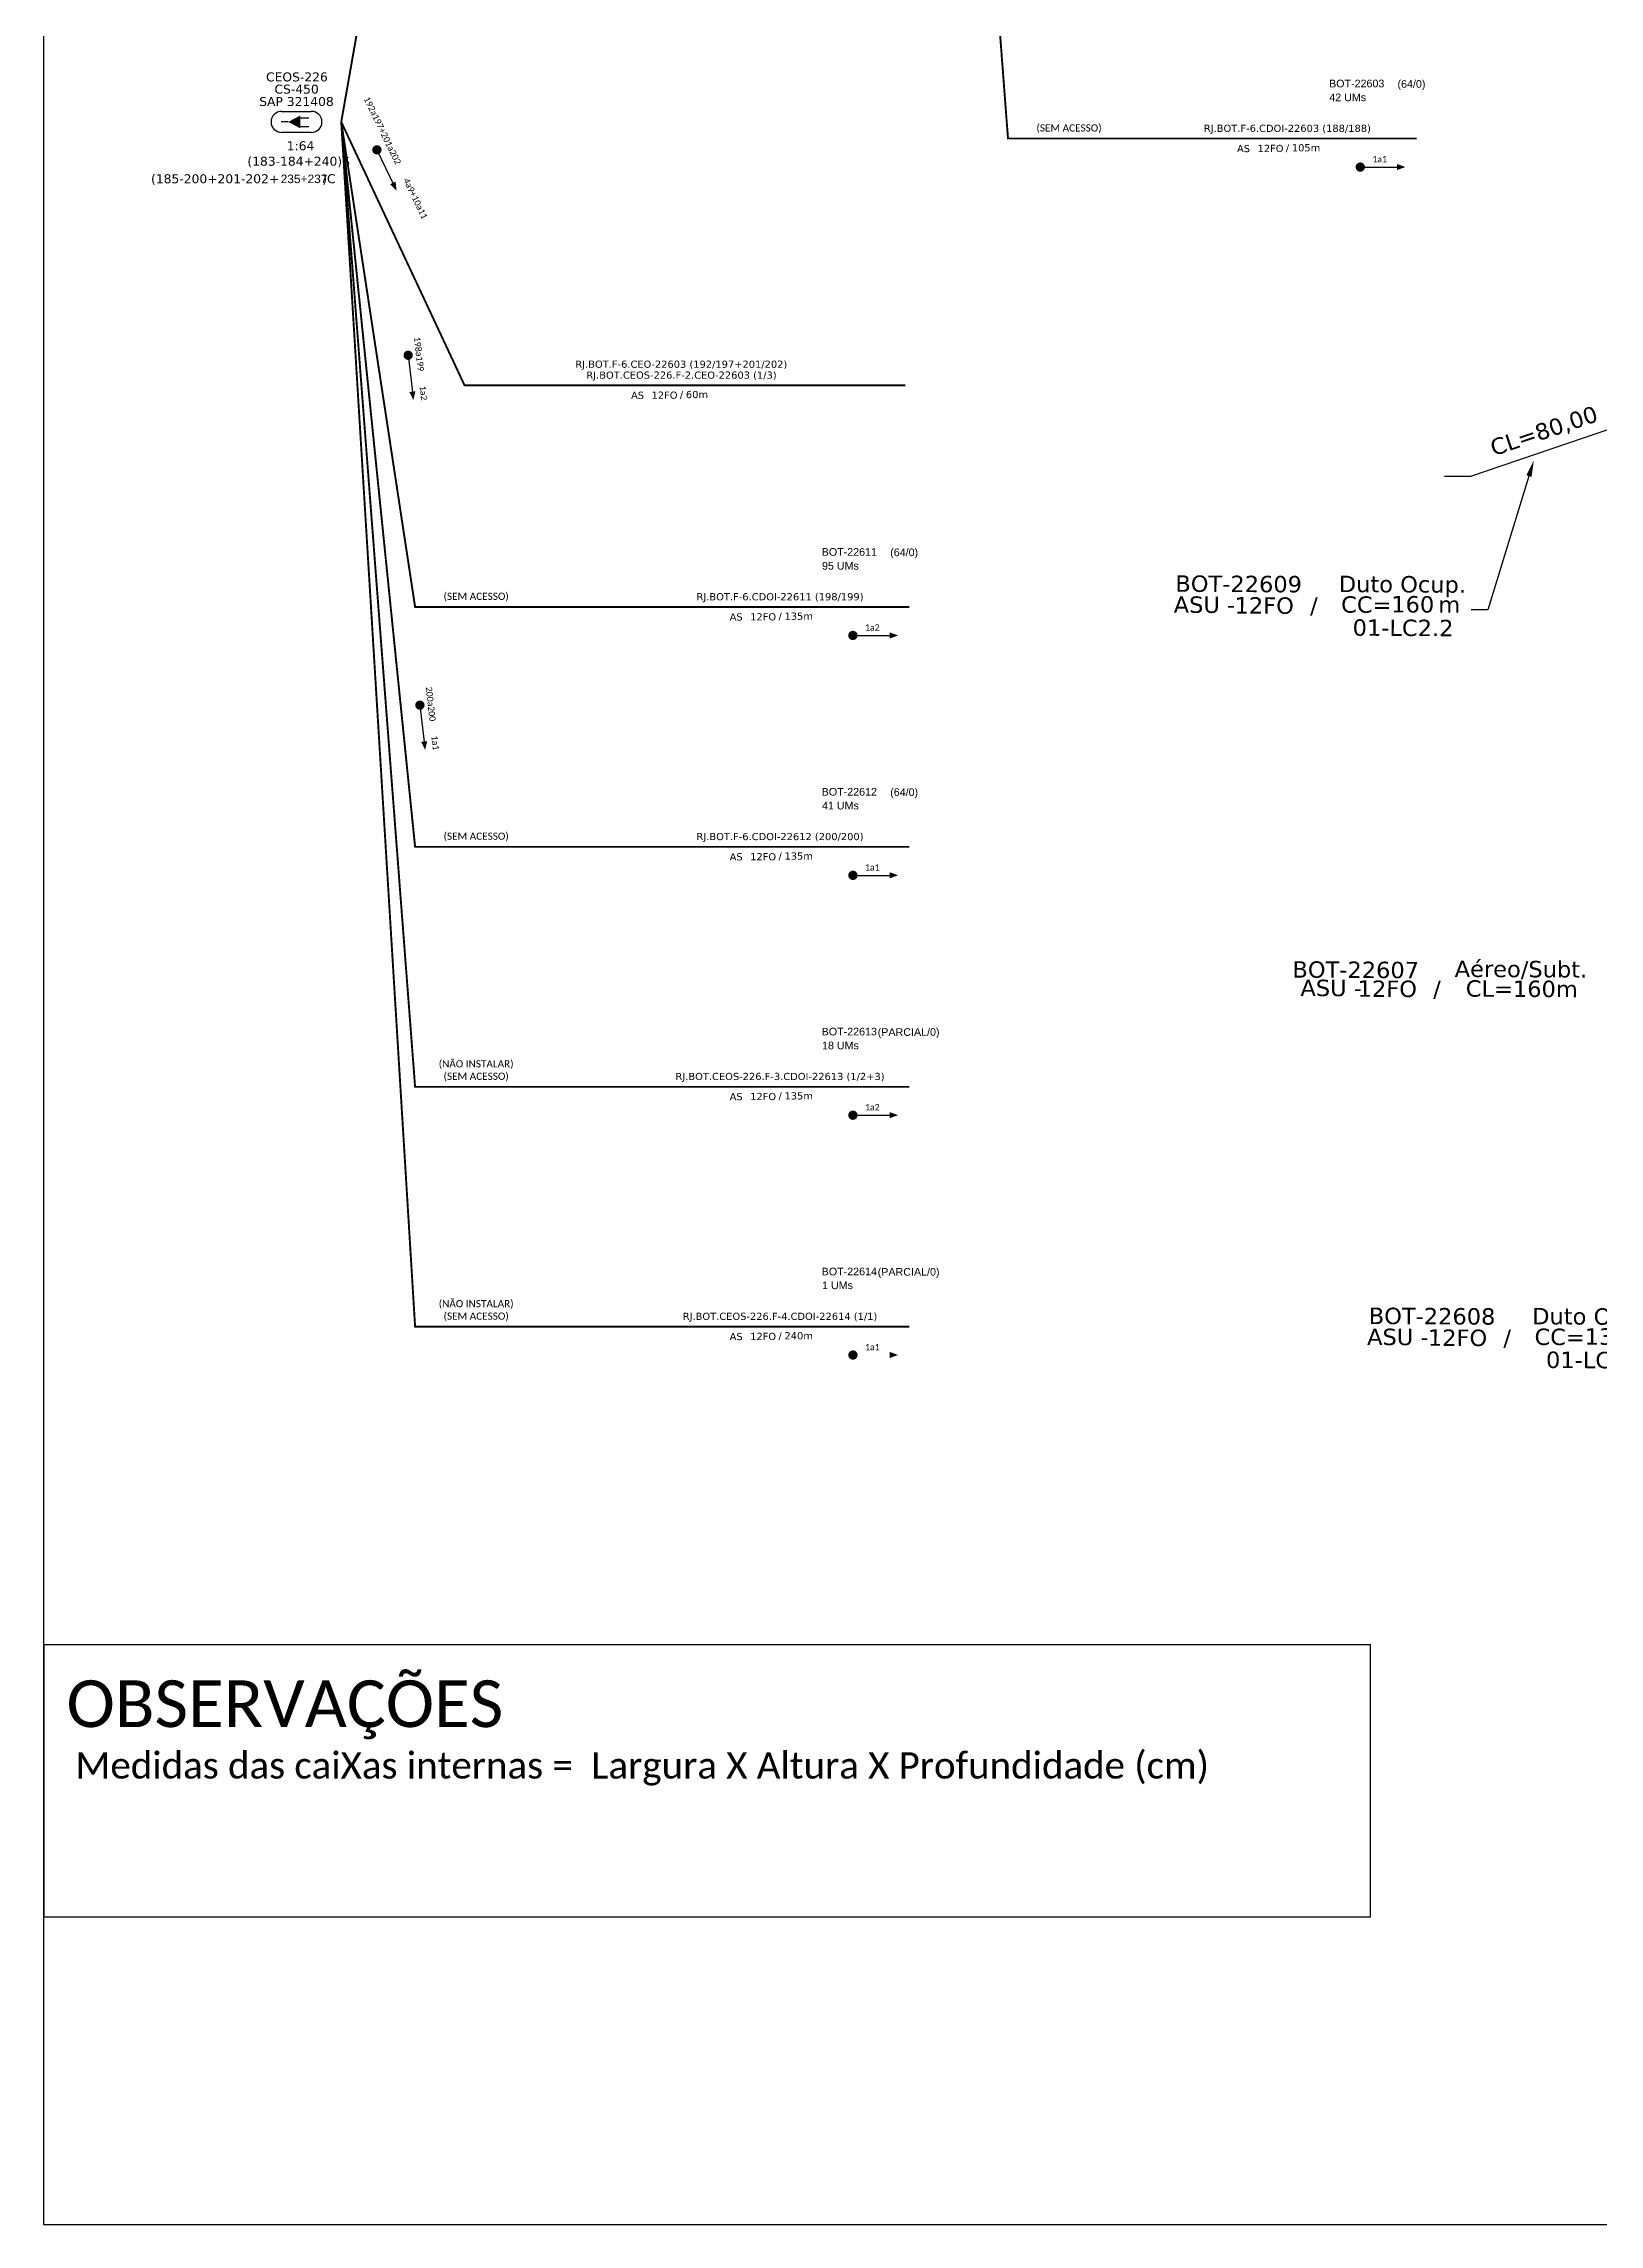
# Model space of a CAD drawing. Extents: x -89 to 749, y 705 to 1299.
# Drawn here: x -89.3 to 147.7, y 705 to 1037.4 of the extents above; entities that cross this region are included whole.
import ezdxf
from ezdxf import colors
from ezdxf.entities.mleader import LeaderData, LeaderLine
from ezdxf.enums import TextEntityAlignment as Align
from ezdxf.math import Vec2, Vec3

# ---------------------------------------------------------------- set-up
doc = ezdxf.new("R2010")
doc.units = 0
doc.layers.add("20.0-LEGENDA DOS CDO'S", color=1, linetype='Continuous', lineweight=0)
doc.layers.add('40.1-ETIQUETAS', color=1, linetype='Continuous', lineweight=20)
for name, color, linetype in [('20.4-CEOS', 1, 'Continuous'), ('CAP a instalar', 1, 'Continuous'), ('celulas gpon', 7, 'Continuous'), ('label_cabos', 7, 'Continuous'), ('Legenda', 1, 'Continuous'), ('SETA', 7, 'Continuous')]:
    doc.layers.add(name, color=color, linetype=linetype)
doc.layers.add('EXTRA', color=50, linetype='Continuous', plot=False)
doc.styles.add('ARIAL', font='arial.ttf')
doc.styles.add('siredit', font='verdana.ttf')
doc.styles.get("Standard").update_dxf_attribs({"font": 'arial.ttf'})
doc.styles.add('WMF-Calibri0', font='calibri.ttf')
doc.linetypes.add('FENCELINE1', pattern='A,0.25,-0.1,[133,ltypeshp.shx,S=0.1,R=0,X=-0.1,Y=0],-0.1,1', length=1.45)

# ---------------------------------------------------------------- blocks, each defined once
blk = doc.blocks.new('Inst CB DT OCUP CFOA-SM-ASU-120-S-12')
at = {"layer": 'label_cabos', "color": 0, "style": 'siredit'}
for tag, flags, p in [('ID_ATIVIDADE', 3, (1.31, 2.67)), ('FATOR', 1, (11.56, 2.55))]:
    blk.add_attdef(tag, text='', height=1, rotation=359.69, dxfattribs=dict(at, flags=flags)).set_placement(p, align=Align.MIDDLE_CENTER)
for tag, p in [('DESTINO_CABO', (3.13, 1.26)), ('TIPO_CABO', (13.11, 1.24)), ('TIPO_CABO', (1.26, 0)), ('CABO', (4.69, -0.05)), ('/', (7.71, -0.05)), ('LANCE', (10.91, 0)), ('UND', (15.96, 0)), ('FID', (13.15, -1.41))]:
    blk.add_attdef(tag, text='', height=1, rotation=359.69, dxfattribs=at).set_placement(p, align=Align.MIDDLE_CENTER)
blk.add_attdef('QTDE', (12.43, -0.47), '', height=1, rotation=359.69, dxfattribs=at)
blk = doc.blocks.new('LEGENDA DOS CABOS')
at = {"layer": 'EXTRA', "color": 0, "style": 'siredit'}
for tag, p in [('ID', (4.6, 0.97)), ('XX', (9.03, 0.97))]:
    blk.add_attdef(tag, text='', height=0.48, rotation=359.69, dxfattribs=at).set_placement(p, align=Align.MIDDLE_CENTER)
at = {"layer": 'Legenda', "color": 0, "style": 'siredit'}
for tag, p in [('TIPO_CABO', (1.31, 0)), ('CABO', (4.69, -0.05)), ('/', (6.81, -0.05)), ('METROS', (10.03, -0.05))]:
    blk.add_attdef(tag, text='', height=0.8, rotation=359.69, dxfattribs=at).set_placement(p, align=Align.MIDDLE_CENTER)

msp = doc.modelspace()

# ---------------------------------------------------------------- linework, layer by layer
msp.add_lwpolyline([(-89.32, 705.02), (749.25, 705.02), (749.25, 1299.02), (-89.32, 1299.02), (-89.32, 705.02)])
at = {"color": 7, "const_width": 0.706}
for points in [[(-38.7, 1021.51, -1), (-38.39, 1020.88, -1)], [(110.9, 1018.57, 1), (111.61, 1018.57, 1)], [(-33.83, 990.24, 1), (-33.75, 989.54, 1)], [(33.61, 947.19, 1), (34.32, 947.19, 1)], [(-32.04, 936.91, 1), (-31.96, 936.21, 1)], [(33.61, 910.63, 1), (34.32, 910.63, 1)], [(33.61, 874.07, 1), (34.32, 874.07, 1)], [(33.61, 837.52, 1), (34.32, 837.52, 1)]]:
    msp.add_lwpolyline(points, format="xyb", close=True, dxfattribs=at)
at = {"color": 7}
msp.add_lwpolyline([(-89.24, 793.42), (112.74, 793.42), (112.74, 751.85), (-89.24, 751.85)], close=True, dxfattribs=at)
at = {"layer": '20.4-CEOS', "color": 5}
for p, q in [((-53.07, 1027.07), (-48.54, 1027.07)), ((-48.54, 1023.85), (-53.07, 1023.85))]:
    msp.add_line(p, q, dxfattribs=at)
for points in [[(-52.05, 1025.46), (-53.14, 1025.46)], [(-50.27, 1026.1), (-48.9, 1026.1)], [(-50.27, 1024.76), (-48.9, 1024.76)]]:
    msp.add_lwpolyline(points, dxfattribs=at)
msp.add_lwpolyline([(-52.05, 1025.46, 0, 1.99, 0), (-50.19, 1025.46, 1.99, 1.99, 0)], format="xyseb", dxfattribs=at)
for centre, start, end in [((-53.07, 1025.46), 90, 270), ((-48.54, 1025.46), 270, 90)]:
    msp.add_arc(centre, 1.61, start, end, dxfattribs=at)
at = {"layer": 'CAP a instalar', "color": 5, "linetype": 'FENCELINE1', "ltscale": 7, "const_width": 0.292}
msp.add_lwpolyline([(-43.98, 1025.46), (-25.2, 1132.11)], dxfattribs=at)
at = {"layer": 'CAP a instalar', "color": 7, "linetype": 'FENCELINE1', "ltscale": 7, "const_width": 0.292}
for points in [[(49.29, 1132.11), (57.59, 1022.93), (119.83, 1022.93)], [(41.94, 985.32), (-25.2, 985.32), (-43.98, 1025.46)], [(-43.98, 1025.46), (-32.73, 951.54), (42.54, 951.54)], [(-43.98, 1025.46), (-32.73, 914.98), (42.54, 914.98)], [(-43.98, 1025.46), (-32.73, 841.84), (42.54, 841.84)], [(-43.98, 1025.46), (-32.73, 878.39), (42.54, 878.39)]]:
    msp.add_lwpolyline(points, dxfattribs=at)
at = {"layer": 'CAP a instalar', "color": 7, "ltscale": 5}
msp.add_lwpolyline([(235.51, 821.41), (234.84, 829.38), (214.1, 876.27), (178.82, 950.78), (168.15, 973.35, 0.381434), (152.82, 979.84), (128.05, 971.41), (124.07, 971.41)], format="xyb", dxfattribs=at)
at = {"layer": 'SETA', "color": 7}
for points in [[(-38.54, 1021.2), (-35.9, 1015.73)], [(111.25, 1018.57), (117.32, 1018.57)], [(-33.79, 989.89), (-33.1, 983.86)], [(33.97, 947.19), (40.04, 947.19)], [(-32, 936.56), (-31.3, 930.54)], [(33.97, 910.63), (40.04, 910.63)], [(33.97, 874.07), (40.04, 874.07)]]:
    msp.add_lwpolyline(points, dxfattribs=at)
for points in [[(116.83, 1019.05), (118.13, 1018.58), (116.83, 1018.11)], [(-36.55, 1015.96), (-35.56, 1015), (-35.7, 1016.37)], [(-32.68, 984.4), (-32.99, 983.06), (-33.61, 984.29)], [(39.55, 947.67), (40.84, 947.19), (39.55, 946.72)], [(-30.88, 931.07), (-31.2, 929.74), (-31.81, 930.97)], [(39.55, 911.11), (40.84, 910.64), (39.55, 910.17)], [(39.55, 874.55), (40.84, 874.08), (39.55, 873.61)], [(39.55, 838), (40.84, 837.53), (39.55, 837.06)]]:
    msp.add_solid(points, dxfattribs=at)

# ---------------------------------------------------------------- block references
at = {"layer": 'label_cabos', "color": 0, "lineweight": 0}
ref = msp.add_blockref('Inst CB DT OCUP CFOA-SM-ASU-120-S-12', (84.9, 951.89), dxfattribs=dict(at, xscale=2.5, yscale=2.5, zscale=2.5))
ref.add_attrib('DESTINO_CABO', 'BOT-22609', dxfattribs={"color": 0, "height": 2.5, "rotation": 359.69, "style": 'siredit'}).set_placement((92.73, 955.05), align=Align.MIDDLE_CENTER)
ref.add_attrib('CABO', '12FO', dxfattribs={"color": 0, "height": 2.5, "rotation": 359.69, "style": 'siredit'}).set_placement((96.62, 951.76), align=Align.MIDDLE_CENTER)
ref.add_attrib('TIPO_CABO', 'Duto Ocup.', dxfattribs={"color": 0, "height": 2.5, "rotation": 359.69, "style": 'siredit'}).set_placement((117.67, 955), align=Align.MIDDLE_CENTER)
ref.add_attrib('/', '/', dxfattribs={"color": 0, "height": 2.5, "rotation": 359.69, "style": 'siredit'}).set_placement((104.19, 951.76), align=Align.MIDDLE_CENTER)
ref.add_attrib('TIPO_CABO', 'ASU - ', dxfattribs={"color": 0, "height": 2.5, "rotation": 359.69, "style": 'siredit'}).set_placement((88.06, 951.88), align=Align.MIDDLE_CENTER)
ref.add_attrib('FID', '01-LC2.2', dxfattribs={"color": 0, "height": 2.5, "rotation": 359.69, "style": 'siredit'}).set_placement((117.77, 948.36), align=Align.MIDDLE_CENTER)
ref.add_attrib('LANCE', 'CC=', dxfattribs={"color": 0, "height": 2.5, "rotation": 359.69, "style": 'siredit'}).set_placement((112.17, 951.9), align=Align.MIDDLE_CENTER)
ref.add_attrib('QTDE', '160', (115.97, 950.71), dxfattribs={"color": 0, "height": 2.5, "rotation": 359.69, "style": 'siredit'})
ref.add_attrib('UND', 'm', dxfattribs={"color": 0, "height": 2.5, "rotation": 359.69, "style": 'siredit'}).set_placement((124.81, 951.9), align=Align.MIDDLE_CENTER)
ref = msp.add_blockref('LEGENDA DOS CABOS', (99.97, 892.16), dxfattribs=dict(at, xscale=2.5, yscale=2.5, zscale=2.5))
ref.add_attrib('ID', 'BOT-22607', dxfattribs={"color": 0, "height": 2.5, "rotation": 359.69, "style": 'siredit'}).set_placement((110.56, 896.24), align=Align.MIDDLE_CENTER)
ref.add_attrib('CABO', '12FO', dxfattribs={"color": 0, "height": 2.5, "rotation": 359.69, "style": 'siredit'}).set_placement((115.37, 893.35), align=Align.MIDDLE_CENTER)
ref.add_attrib('METROS', 'CL=160m', dxfattribs={"color": 0, "height": 2.5, "rotation": 359.69, "style": 'siredit'}).set_placement((135.86, 893.35), align=Align.MIDDLE_CENTER)
ref.add_attrib('XX', 'Aéreo/Subt.', dxfattribs={"color": 0, "height": 2.5, "rotation": 359.69, "style": 'siredit'}).set_placement((135.73, 896.35), align=Align.MIDDLE_CENTER)
ref.add_attrib('/', '/', dxfattribs={"color": 0, "height": 2.5, "rotation": 359.69, "style": 'siredit'}).set_placement((122.94, 893.35), align=Align.MIDDLE_CENTER)
ref.add_attrib('TIPO_CABO', 'ASU -', dxfattribs={"color": 0, "height": 2.5, "rotation": 359.69, "style": 'siredit'}).set_placement((106.82, 893.47), align=Align.MIDDLE_CENTER)
ref = msp.add_blockref('Inst CB DT OCUP CFOA-SM-ASU-120-S-12', (114.36, 840.29), dxfattribs=dict(at, xscale=2.5, yscale=2.5, zscale=2.5))
ref.add_attrib('DESTINO_CABO', 'BOT-22608', dxfattribs={"color": 0, "height": 2.5, "rotation": 359.69, "style": 'siredit'}).set_placement((122.19, 843.45), align=Align.MIDDLE_CENTER)
ref.add_attrib('CABO', '12FO', dxfattribs={"color": 0, "height": 2.5, "rotation": 359.69, "style": 'siredit'}).set_placement((126.07, 840.16), align=Align.MIDDLE_CENTER)
ref.add_attrib('TIPO_CABO', 'Duto Ocup.', dxfattribs={"color": 0, "height": 2.5, "rotation": 359.69, "style": 'siredit'}).set_placement((147.13, 843.4), align=Align.MIDDLE_CENTER)
ref.add_attrib('/', '/', dxfattribs={"color": 0, "height": 2.5, "rotation": 359.69, "style": 'siredit'}).set_placement((133.64, 840.16), align=Align.MIDDLE_CENTER)
ref.add_attrib('TIPO_CABO', 'ASU - ', dxfattribs={"color": 0, "height": 2.5, "rotation": 359.69, "style": 'siredit'}).set_placement((117.52, 840.28), align=Align.MIDDLE_CENTER)
ref.add_attrib('FID', '01-LC2.1', dxfattribs={"color": 0, "height": 2.5, "rotation": 359.69, "style": 'siredit'}).set_placement((147.23, 836.76), align=Align.MIDDLE_CENTER)
ref.add_attrib('LANCE', 'CC=', dxfattribs={"color": 0, "height": 2.5, "rotation": 359.69, "style": 'siredit'}).set_placement((141.63, 840.29), align=Align.MIDDLE_CENTER)
ref.add_attrib('QTDE', '130', (145.43, 839.1), dxfattribs={"color": 0, "height": 2.5, "rotation": 359.69, "style": 'siredit'})
ref.add_attrib('UND', 'm', dxfattribs={"color": 0, "height": 2.5, "rotation": 359.69, "style": 'siredit'}).set_placement((154.27, 840.29), align=Align.MIDDLE_CENTER)

# ---------------------------------------------------------------- texts
at = {"color": 7, "style": 'WMF-Calibri0'}
msp.add_text('OBSERVAÇÕES', height=7.1308, dxfattribs=at).set_placement((-85.83, 780.81))
at = {"color": 7, "char_height": 0.9601, "width": 17.9015, "attachment_point": 5}
for s, insert, rotation in [('{\\fCalibri|b0|i0|c0|p34;\\C7;192a197+201a202}', (-37.71, 1024.13), 295.8238), ('{\\fCalibri|b0|i0|c0|p34;\\C7;4a9+10a11}', (-32.68, 1013.78), 295.8238), ('{\\fCalibri|b0|i0|c0|p34;\\C7;198a199}', (-32.14, 990.07), 276.5963), ('{\\fCalibri|b0|i0|c0|p34;\\C7;1a2}', (-31.46, 984.13), 276.5963), ('{\\fCalibri|b0|i0|c0|p34;\\C7;200a200}', (-30.35, 936.75), 276.5963), ('{\\fCalibri|b0|i0|c0|p34;\\C7;1a1}', (-29.66, 930.81), 276.5963)]:
    msp.add_mtext(s, dxfattribs=dict(at, insert=insert, rotation=rotation))
at = {"color": 7, "attachment_point": 1}
for s, insert, char_height, width, style in [('235+237', (-53.21, 1017.43), 1.3, 8.8137, 'ARIAL'), ('Medidas das caiXas internas =  Largura X Altura X Profundidade (cm)', (-84.48, 776.97), 4, 658.8434, 'WMF-Calibri0')]:
    msp.add_mtext(s, dxfattribs=dict(at, insert=insert, char_height=char_height, width=width, style=style))
at = {"color": 7, "char_height": 0.9601, "width": 17.9015, "attachment_point": 5}
for s, insert in [('{\\fCalibri|b0|i0|c0|p34;\\C7;1a1}', (114.21, 1019.78)), ('\\C7;\\fCalibri|b0|i0|c0|p34;1a2', (36.92, 948.4)), ('{\\fCalibri|b0|i0|c0|p34;\\C7;1a1}', (36.92, 911.84)), ('\\C7;\\fCalibri|b0|i0|c0|p34;1a2', (36.92, 875.28)), ('{\\fCalibri|b0|i0|c0|p34;\\C7;1a1}', (36.92, 838.73))]:
    msp.add_mtext(s, dxfattribs=dict(at, insert=insert))
at = {"layer": "20.0-LEGENDA DOS CDO'S", "color": 7, "style": 'ARIAL'}
for s, p in [('BOT-22603', (106.5, 1030.72)), ('42 UMs', (106.54, 1028.61)), ('95 UMs', (29.26, 957.22)), ('BOT-22611', (29.21, 959.33)), ('41 UMs', (29.26, 920.67)), ('BOT-22612', (29.21, 922.77)), ('BOT-22613', (29.21, 886.22)), ('18 UMs', (29.26, 884.11)), ('BOT-22614', (29.21, 849.66)), ('1 UMs', (29.26, 847.56))]:
    msp.add_text(s, height=1.166, rotation=0.118, dxfattribs=at).set_placement(p)
for s, p in [('       (64/0)', (117.47, 1030.66)), ('       (64/0)', (40.19, 959.27)), ('       (64/0)', (40.19, 922.72)), ('          (PARCIAL/0)', (40.19, 886.16)), ('          (PARCIAL/0)', (40.19, 849.61))]:
    msp.add_text(s, height=1.1664, rotation=0.118, dxfattribs=at).set_placement(p, align=Align.CENTER)
at = {"layer": '20.4-CEOS', "color": 7, "style": 'siredit'}
for s, height, p in [('CEOS-226', 1.366, (-50.73, 1033)), ('CS-450', 1.366, (-50.78, 1031.14)), ('SAP 321408', 1.366, (-50.8, 1029.25)), ('1:64', 1.366, (-50.18, 1022.51)), ('(185-200+201-202+           )C', 1.3658, (-58.9, 1017.48)), ('(183-184+240)S', 1.3658, (-50.47, 1020.15))]:
    msp.add_text(s, height=height, dxfattribs=at).set_placement(p, align=Align.TOP_CENTER)
at = {"layer": '40.1-ETIQUETAS', "color": 7, "style": 'siredit'}
for s, p in [('RJ.BOT.F-6.CDOI-22603 (188/188)', (100.15, 1024.48)), ('RJ.BOT.F-6.CEO-22603 (192/197+201/202)', (7.82, 988.53)), ('RJ.BOT.CEOS-226.F-2.CEO-22603 (1/3)', (7.85, 986.87)), ('RJ.BOT.F-6.CDOI-22611 (198/199)', (22.86, 953.09)), ('RJ.BOT.F-6.CDOI-22612 (200/200)', (22.86, 916.54)), ('RJ.BOT.CEOS-226.F-3.CDOI-22613 (1/2+3)', (22.86, 879.98)), ('RJ.BOT.CEOS-226.F-4.CDOI-22614 (1/1)', (22.86, 843.42))]:
    msp.add_text(s, height=1.0949, dxfattribs=at).set_placement(p, align=Align.MIDDLE_CENTER)
for s, height, p in [('AS', 1.095, (94.46, 1021.4)), ('12FO', 1.095, (99.56, 1021.42)), ('/', 1.09, (100.42, 1021.52)), ('AS', 1.095, (2.15, 983.79)), ('12FO', 1.095, (7.25, 983.81)), ('/', 1.09, (8.11, 983.91)), ('AS', 1.095, (17.17, 950.01)), ('12FO', 1.095, (22.27, 950.03)), ('/', 1.09, (23.13, 950.13)), ('AS', 1.095, (17.17, 913.46)), ('12FO', 1.095, (22.27, 913.47)), ('/', 1.09, (23.13, 913.57)), ('AS', 1.095, (17.17, 876.9)), ('12FO', 1.095, (22.27, 876.92)), ('/', 1.09, (23.13, 877.02)), ('AS', 1.095, (17.17, 840.34)), ('12FO', 1.095, (22.27, 840.36)), ('/', 1.09, (23.13, 840.46))]:
    msp.add_text(s, height=height, dxfattribs=at).set_placement(p, align=Align.MIDDLE_RIGHT)
for s, p in [('105m', (100.83, 1021.52)), ('60m', (8.52, 983.91)), ('135m', (23.54, 950.13)), ('135m', (23.54, 913.57)), ('135m', (23.54, 877.02)), ('240m', (23.54, 840.46))]:
    msp.add_text(s, height=1.095, dxfattribs=at).set_placement(p, align=Align.MIDDLE_LEFT)
at = {"layer": '40.1-ETIQUETAS', "color": 7, "char_height": 1.0951, "width": 15.8691, "attachment_point": 5}
for s, insert in [('{\\fCalibri|b0|i0|c0|p34;(SEM ACESSO)}', (66.89, 1024.42)), ('{\\fCalibri|b0|i0|c0|p34;(SEM ACESSO)}', (-23.43, 953.04)), ('{\\fCalibri|b0|i0|c0|p34;(SEM ACESSO)}', (-23.43, 916.48)), ('{\\fCalibri|b0|i0|c0|p34;(NÃO INSTALAR)}', (-23.43, 881.78)), ('{\\fCalibri|b0|i0|c0|p34;(SEM ACESSO)}', (-23.43, 879.89)), ('{\\fCalibri|b0|i0|c0|p34;(NÃO INSTALAR)}', (-23.43, 845.23)), ('{\\fCalibri|b0|i0|c0|p34;(SEM ACESSO)}', (-23.43, 843.33))]:
    msp.add_mtext(s, dxfattribs=dict(at, insert=insert))
at = {"layer": 'celulas gpon', "style": 'siredit'}
msp.add_text('CL=80,00', height=2.5, rotation=18.5989, dxfattribs=at).set_placement((131.57, 974.5))

# ---------------------------------------------------------------- leaders
at = {"layer": 'label_cabos', "color": 0, "lineweight": 0}
ml = msp.add_multileader_mtext('Standard', dxfattribs=at)
ml.set_content('')
ml.set_leader_properties()
ml.build(insert=Vec2(0, 0))
ml.multileader.update_dxf_attribs({"text_right_attachment_type": 6, "dogleg_length": 10, "arrow_head_size": 2.5})
ctx = ml.context
ctx.base_point, ctx.char_height, ctx.arrow_head_size, ctx.landing_gap_size, ctx.plane_origin = Vec3(128.13, 951.12), 0.045, 2.5, 0.0225, Vec3(156.46, 971.53)
ctx.right_attachment, ctx.text_align_type = 6, 2
notes = []
notes.append((ctx, [(0, (1, 1, 0), (130.67, 951.1), (-1, 0), 2.5, [(0, [(137.69, 973.86)], 0, [])])]))
ctx.mtext.insert, ctx.mtext.alignment, ctx.mtext.flow_direction = Vec3(128.15, 951.14), 3, 5
for ctx, leaders in notes:
    for number, flags, end, landing, length, lines in leaders:
        leader = LeaderData()
        leader.index, (leader.has_last_leader_line, leader.has_dogleg_vector, leader.attachment_direction) = number, flags
        leader.last_leader_point, leader.dogleg_vector, leader.dogleg_length = Vec3(end), Vec3(landing), length
        for number, points, colour, breaks in lines:
            line = LeaderLine()
            line.index, line.vertices, line.color, line.breaks = number, Vec3.list(points), colors.encode_raw_color(colour), breaks
            leader.lines.append(line)
        ctx.leaders.append(leader)

doc.saveas('drawing.dxf')
